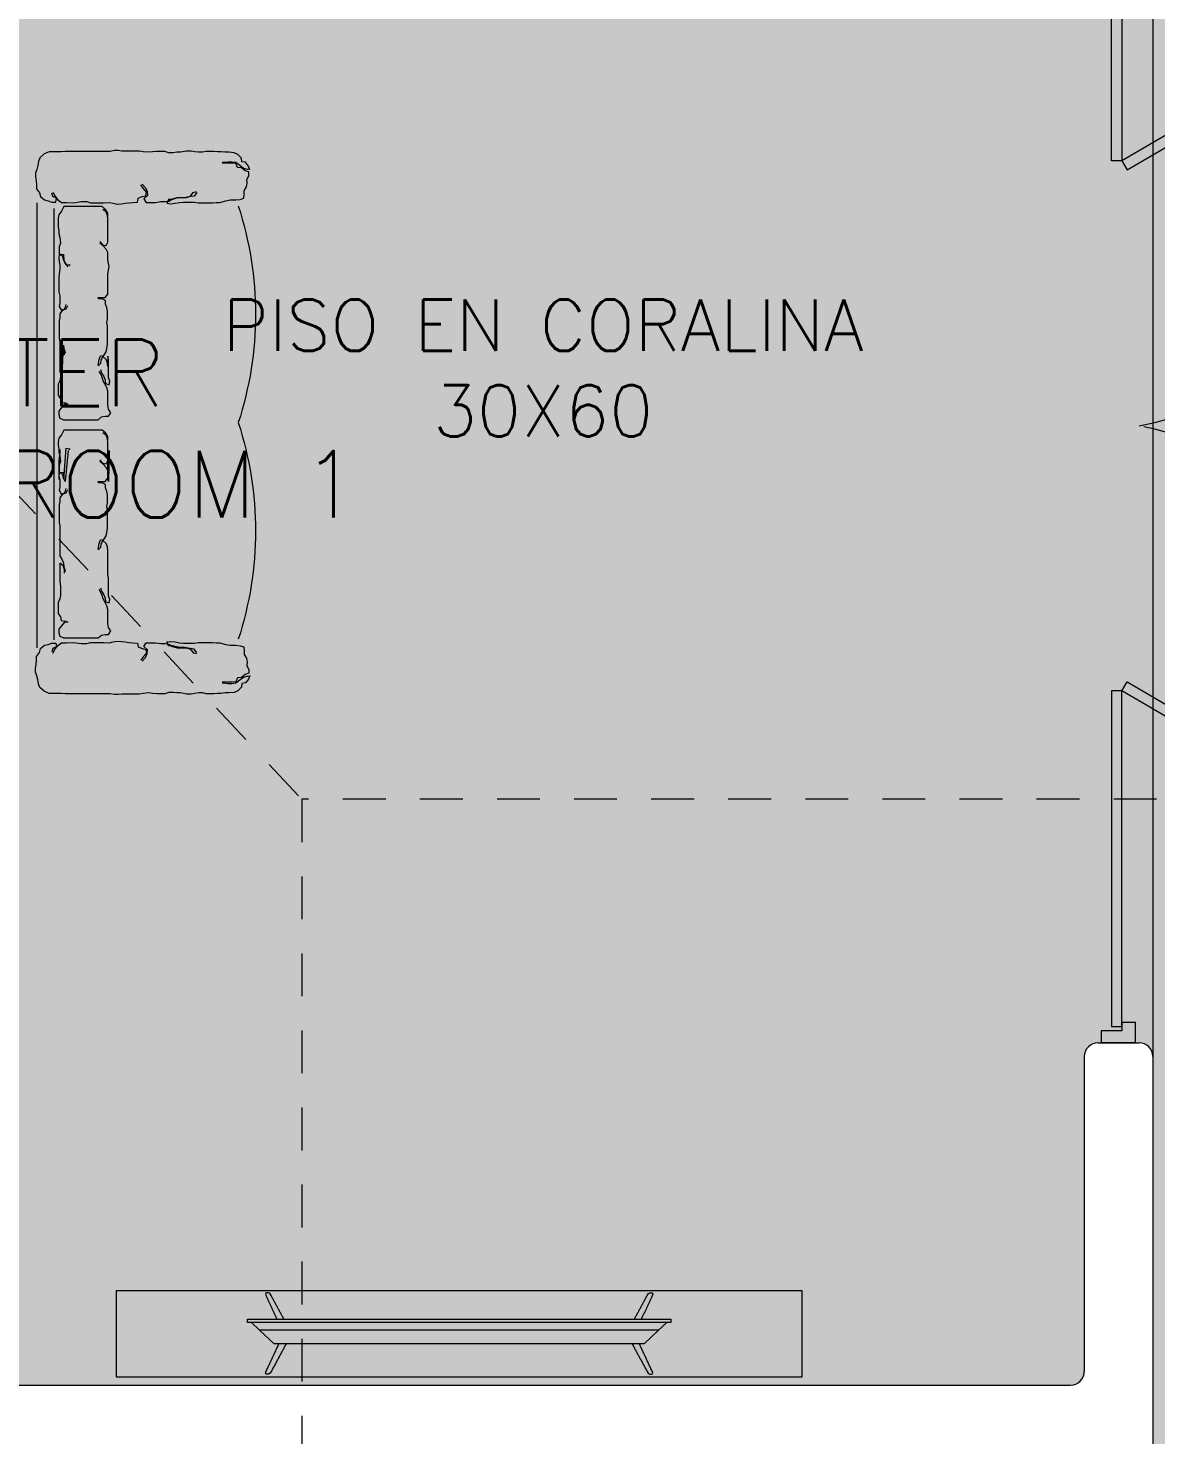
# Model space of a CAD drawing. Header units: metres. Extents: x 113 to 2416, y -346 to 476.
# Drawn here: x 226.279 to 229.571, y -153.174 to -149.066 of the extents above; entities that cross this region are included whole.
import ezdxf

# ---------------------------------------------------------------- set-up
doc = ezdxf.new("R2010")
doc.units = ezdxf.units.M
doc.linetypes.add('0', pattern=[0])
doc.linetypes.add('HIDDEN2', pattern=[0.1875, 0.125, -0.0625])
doc.layers.get('0').update_dxf_attribs({"color": 250, "linetype": '0', "lineweight": 20})
for name, color, linetype, lineweight in [('A-DOOR', 35, 'Continuous', 5), ('A-WALL', 250, 'Continuous', 20), ('baños', 140, 'Continuous', 0), ('MOBILIARIOS', 252, 'Continuous', 0), ('piso', 253, 'Continuous', 0), ('SE-3', 253, 'Continuous', 5), ('textos', 7, 'Continuous', 0)]:
    doc.layers.add(name, color=color, linetype=linetype, lineweight=lineweight)
doc.layers.add('Techos 1', color=7, linetype='HIDDEN2', lineweight=9, true_color=0x42391a)
doc.styles.get("Standard").update_dxf_attribs({"font": 'arial.ttf', "height": 0.1875})

# ---------------------------------------------------------------- blocks, each defined once
blk = doc.blocks.new('A$Ca3ef8f56')
at = {"layer": 'MOBILIARIOS'}
for p, q in [((0.003195403097095095, 0.1527033372694859), (0.003195403097322469, 1.451924246139242)), ((0.05319540309727699, 0.1693901862818166), (0.05319540309727699, 1.42835933106835))]:
    blk.add_line(p, q, dxfattribs=at)
for points in [[(0.6248771440950236, 1.532406710350187), (0.6212087240223241, 1.543400731105066), (0.6126485956714873, 1.554394632366893), (0.6016430946962714, 1.555616243334953), (0.6004202880052958, 1.56661014459678), (0.5906373529634834, 1.577604165351659), (0.5796318519882675, 1.582490370245068), (0.5637348834920317, 1.583711861720076), (0.5527291417594711, 1.583711861720076), (0.5417234000269104, 1.584933472688135), (0.5307178990516945, 1.584933472688135), (0.5197121573189065, 1.586154964163143), (0.49770091461113, 1.586154964163143), (0.4866954136359141, 1.583711861720076), (0.4756896719031261, 1.583711861720076), (0.4646841709279101, 1.584933472688135), (0.4536784291953495, 1.587376575138478), (0.4402270740808376, 1.587376575138478), (0.4231072988938536, 1.583711861720076), (0.4121015571612929, 1.583711861720076), (0.401096056186077, 1.582490370245068), (0.3888675077625408, 1.582490370245068), (0.3766389593390045, 1.586154964163143), (0.3534049099402523, 1.586154964163143), (0.3411766022740608, 1.584933472688135), (0.3301708605415001, 1.583711861720076), (0.3142738920452643, 1.584933472688135), (0.3032681503127037, 1.587376575138478), (0.2519085839941795, 1.587376575138478), (0.2409030830189636, 1.588598066613486), (0.2298973412864029, 1.588598066613486), (0.2176687928628667, 1.586154964163143), (0.08682414330627353, 1.586154964163143), (0.07459559488273726, 1.584933472688135), (0.03913299706067619, 1.584933472688135), (0.02445883525518866, 1.578825656826666), (0.01223052758922449, 1.567831755564839), (0.008561866759180248, 1.55683773480996), (0.00611625337745636, 1.544622222580074), (0.003670399238160371, 1.533628321318247), (1.979165688226203e-06, 1.522634300563368), (1.979165688226203e-06, 1.511640399301541), (0.001224785856436483, 1.500646378546662), (0.002447592547412114, 1.488430866316776), (0.002447592547412114, 1.477436965054949), (0.01100748014090414, 1.465221452825062), (0.01467614097094838, 1.454227432070184), (0.02568188270350902, 1.444455022283364), (0.03668738367872493, 1.442011919840297), (0.04769312541151294, 1.438347325914947), (0.05869862638672885, 1.438347325914947), (0.06114423976845274, 1.449341227176774), (0.05013873879323683, 1.454227432070184), (0.04769312541151294, 1.463999841857003)], [(0.4707984451396783, 1.46644294430007), (0.4622383167888415, 1.455449043038243), (0.4512328158136256, 1.454227432070184), (0.4341127998690695, 1.450562838144833), (0.4231072988938536, 1.450562838144833), (0.4108787504703173, 1.449341227176774), (0.3998732494951014, 1.445676633258699), (0.3876447010715651, 1.445676633258699), (0.3827532335507726, 1.434682612496545), (0.3949817819743089, 1.433461121021537), (0.4072103303978452, 1.434682612496545), (0.4194386380638093, 1.437125714946887), (0.4316671864873456, 1.438347325914947), (0.4634613642371619, 1.438347325914947), (0.4744668652123778, 1.43590422347188), (0.5160437372464344, 1.43590422347188), (0.5270492382216503, 1.437125714946887), (0.5380549799542109, 1.437125714946887), (0.555174755141195, 1.442011919840297), (0.5674033035647312, 1.444455022283364), (0.5845230787517153, 1.444455022283364), (0.5967516271752515, 1.445676633258699), (0.6077573689080396, 1.449341227176774), (0.6089801755987878, 1.460335247931653), (0.6089801755987878, 1.47132914919348), (0.6150944498105559, 1.482323169948359), (0.6175400631922798, 1.493317071210186), (0.6163172565015316, 1.504311091965064), (0.6224315307132997, 1.515304993226891), (0.6224315307132997, 1.52629901398177), (0.6114257889805117, 1.529963607899845), (0.6004202880052958, 1.538514526211657), (0.5894145462727352, 1.539736017686664), (0.5845230787517153, 1.550730038441543), (0.5735175777764994, 1.55195152991655), (0.544169254165979, 1.55195152991655)], [(0.544169254165979, 1.554394632366893), (0.5612890293529631, 1.555616243334953), (0.5722947710855237, 1.555616243334953), (0.5845230787517153, 1.554394632366893), (0.5955288204845033, 1.545843833548133), (0.6065345622170639, 1.537292915243597), (0.6175400631922798, 1.534849812793254), (0.6212087240223241, 1.534849812793254)], [(0.05013873879323683, 1.467664555268129), (0.05625301300500496, 1.45667053451325), (0.06359009390752135, 1.445676633258699), (0.07581864233105762, 1.437125714946887), (0.09049280413631777, 1.437125714946887), (0.1063897726325536, 1.43590422347188), (0.1173952736077695, 1.437125714946887), (0.13329248286135, 1.439568817389954), (0.1491894513573584, 1.439568817389954), (0.1601949523325743, 1.43590422347188), (0.1981034042941587, 1.43590422347188), (0.2152231794811428, 1.437125714946887), (0.2262286804563587, 1.434682612496545), (0.238457228879895, 1.432239510053478), (0.2506857773034312, 1.433461121021537), (0.2616912782786471, 1.434682612496545), (0.2726970200112078, 1.43590422347188), (0.2837025209864237, 1.437125714946887), (0.2971538761009356, 1.438347325914947), (0.2995997302400042, 1.449341227176774), (0.3106052312152201, 1.454227432070184), (0.3216109729480081, 1.45667053451325), (0.324056586329732, 1.467664555268129), (0.3142738920452643, 1.478658456529956), (0.306936811142748, 1.488430866316776)], [(0.3106052312152201, 1.490873968759843), (0.3203881662570325, 1.479880067505292), (0.3252793930204803, 1.468886046743137), (0.3265021997114559, 1.457892145488586), (0.31549669873624, 1.448119735701766), (0.3228337796387564, 1.437125714946887), (0.3497364898675528, 1.437125714946887), (0.3656334583637886, 1.439568817389954), (0.3778620067873248, 1.439568817389954), (0.3888675077625408, 1.44079042836529), (0.3998732494951014, 1.448119735701766), (0.4133246046093859, 1.451784329619841), (0.4402270740808376, 1.451784329619841), (0.4524556225043739, 1.455449043038243), (0.4597927034071176, 1.46644294430007), (0.4695753976913579, 1.468886046743137)], [(0.09463840531969936, 1.37715253886563), (0.08440164263237193, 1.37715253886563), (0.07587112743811986, 1.387378437219013), (0.06734061224386778, 1.397604216072068), (0.06734061224386778, 1.407830114425451), (0.0707528664731285, 1.418055893285782), (0.08098962916045593, 1.42316878271231), (0.1821729610828129, 1.42316878271231), (0.1924097237703677, 1.414647260498896), (0.2026462457003504, 1.412943003851979), (0.2128830083876778, 1.412943003851979), (0.2197075168459719, 1.402717224998923), (0.2128830083876778, 1.392491326645541), (0.2111770016517198, 1.38056117164524), (0.2111770016517198, 1.339657817225088), (0.2077647474226865, 1.329432038364757), (0.2026462457003504, 1.319206140011374), (0.197527984735359, 1.308980361158319), (0.1941157305060983, 1.298754582297988), (0.188997469541107, 1.288528683944605), (0.1855852153120736, 1.281711418378109)], [(0.08440164263237193, 1.233990917884512), (0.08440164263237193, 1.223765019531129), (0.08098962916045593, 1.213539240670798), (0.0707528664731285, 1.205017718457384), (0.0707528664731285, 1.257851227877836), (0.0724588732090865, 1.271485639517778), (0.0724588732090865, 1.298754582297988), (0.0707528664731285, 1.308980361158319), (0.06563460550813716, 1.319206140011374), (0.06563460550813716, 1.351587972225389), (0.0724588732090865, 1.361813870578771), (0.07416512070216186, 1.372039649431827), (0.08440164263237193, 1.373744025571796), (0.08952014435470801, 1.373744025571796)], [(0.188997469541107, 1.276598528951581), (0.1924097237703677, 1.286824427304964), (0.1992342322284344, 1.297050206158019), (0.2026462457003504, 1.307276104511402), (0.2043524931936531, 1.317501883371733), (0.2145892558809805, 1.320910516158619), (0.2162952626169385, 1.310684617805236), (0.2128830083876778, 1.300458838944905), (0.2128830083876778, 1.247625329524453), (0.2111770016517198, 1.237399550671398), (0.2111770016517198, 1.167522996824118), (0.2094707541586445, 1.157297098470735), (0.2060584999293837, 1.147071319610404), (0.195821977999401, 1.13854979739699), (0.190703476277065, 1.148775576257322), (0.188997469541107, 1.159001474610704), (0.1821729610828129, 1.165818740177201)], [(0.09293239858374136, 0.9902751674962929), (0.08781389686140528, 1.000501065849676), (0.07757737493142258, 1.003909698636562), (0.0707528664731285, 1.014135477489617), (0.0707528664731285, 1.024361256349948), (0.06904661897982578, 1.034587154703331), (0.06904661897982578, 1.085716287983814), (0.0707528664731285, 1.095942186337197), (0.0707528664731285, 1.182861784604029), (0.07757737493142258, 1.194791820104001), (0.08098962916045593, 1.205017718457384), (0.08269563589641393, 1.215243497317715), (0.08610789012544728, 1.227173652318015), (0.08610789012544728, 1.228878028457984)], [(0.1821729610828129, 1.164114364037232), (0.1855852153120736, 1.147071319610404), (0.188997469541107, 1.136845540757349), (0.1992342322284344, 1.13514116461738), (0.2060584999293837, 1.124915385757049), (0.2077647474226865, 1.114689487403666), (0.2094707541586445, 1.102759332410642), (0.2094707541586445, 1.049925942483242), (0.2077647474226865, 1.039700044129859), (0.2094707541586445, 1.029474265276804), (0.2094707541586445, 1.005613955276203), (0.2077647474226865, 0.9953880569228204), (0.2043524931936531, 0.9851622780697653), (0.2043524931936531, 0.9749364992094343), (0.1941157305060983, 0.9698234902898548), (0.1838789678187709, 0.9698234902898548), (0.1821729610828129, 0.9664148575029685), (0.2026462457003504, 0.9664148575029685), (0.2111770016517198, 0.9561890786426375), (0.2111770016517198, 0.8965384231560165), (0.2128830083876778, 0.8863125248026336), (0.2145892558809805, 0.8760867459423025), (0.2128830083876778, 0.9658608475874644), (0.2111770016517198, 0.9556350687344093), (0.2111770016517198, 0.9351833915206953), (0.2060584999293837, 0.9249574931673124), (0.195821977999401, 0.9147317143142573), (0.1872912220478042, 0.9079144487404847)], [(0.09463840531969936, 0.8760867459423025), (0.08610789012544728, 0.9658608475874644), (0.08098962916045593, 0.9556350687344093), (0.07928338166715321, 0.9454091703810263), (0.06904661897982578, 0.9402962809544988), (0.06734061224386778, 0.9505221793078817), (0.06904661897982578, 0.9607479581609368), (0.0707528664731285, 0.8726781131626922), (0.0707528664731285, 0.8829038920157473), (0.06904661897982578, 0.8965384231560165), (0.06734061224386778, 0.9084685781490407), (0.06734061224386778, 0.9493718130761408), (0.0707528664731285, 0.961301968076441), (0.0707528664731285, 0.981753645282879), (0.06904661897982578, 0.991979543636262), (0.07416512070216186, 1.002205322496593), (0.08440164263237193, 1.000501065849676), (0.08781389686140528, 0.9902751674962929), (0.08952014435470801, 0.9868665347166825)], [(0.2111770016517198, 0.8448551604669774), (0.2111770016517198, 0.8346293816066463), (0.2043524931936531, 0.8244034832532634), (0.1941157305060983, 0.8158819610471255), (0.08269563589641393, 0.8158819610471255), (0.07587112743811986, 0.8295163726870669), (0.06734061224386778, 0.8397422710404499), (0.06563460550813716, 0.8499680498935049), (0.06563460550813716, 0.8601939482468879), (0.06734061224386778, 0.8704197271072189), (0.06734061224386778, 0.8806456254606019), (0.0707528664731285, 0.890871404313657), (0.0724588732090865, 0.9079144487404847), (0.06904661897982578, 0.9181403470938676), (0.06904661897982578, 0.9385920243075816), (0.08098962916045593, 0.9402962809544988), (0.08269563589641393, 0.9590437015140196), (0.08952014435470801, 0.8692694803758059), (0.09975690704203544, 0.8709737370154471), (0.09805065954873271, 0.8743823698023334)], [(0.1872912220478042, 0.9028015593139571), (0.195821977999401, 0.9130274576673401), (0.2060584999293837, 0.9147317143142573), (0.2111770016517198, 0.9045058159608743), (0.2111770016517198, 0.851672426033474), (0.2094707541586445, 0.8414465276800911), (0.2060584999293837, 0.831220748827036), (0.195821977999401, 0.8244034832532634)], [(0.09463840531969936, 0.7399965342920041), (0.08440164263237193, 0.7399965342920041), (0.07587112743811986, 0.750222432645387), (0.06734061224386778, 0.7604482115057181), (0.06734061224386778, 0.770674109859101), (0.0707528664731285, 0.7808998887194321), (0.08098962916045593, 0.7860127781459596), (0.1821729610828129, 0.7860127781459596), (0.1924097237703677, 0.7774912559325458), (0.2026462457003504, 0.7757869992856286), (0.2128830083876778, 0.7757869992856286), (0.2197075168459719, 0.7655612204325735), (0.2128830083876778, 0.7553353220791905), (0.2111770016517198, 0.7434051670788904), (0.2111770016517198, 0.7025018126587383), (0.2077647474226865, 0.6922760337984073), (0.2026462457003504, 0.6820501354450244), (0.197527984735359, 0.6718243565919693), (0.1941157305060983, 0.6615985777316382), (0.188997469541107, 0.6513726793782553), (0.1855852153120736, 0.6445554138117586)], [(0.08440164263237193, 0.5968349133181619), (0.08440164263237193, 0.5866090149647789), (0.08098962916045593, 0.5763832361044479), (0.0707528664731285, 0.567861713891034), (0.0707528664731285, 0.6206952233114862), (0.0724588732090865, 0.6343296349514276), (0.0724588732090865, 0.6615985777316382), (0.0707528664731285, 0.6718243565919693), (0.06563460550813716, 0.6820501354450244), (0.06563460550813716, 0.7144319676590385), (0.0724588732090865, 0.7246578660124214), (0.07416512070216186, 0.7348836448654765), (0.08440164263237193, 0.7365880210054456), (0.08952014435470801, 0.7365880210054456)], [(0.09293239858374136, 0.4531191629284876), (0.08781389686140528, 0.4633450612818706), (0.07757737493142258, 0.4667536940687569), (0.0707528664731285, 0.4769794729290879), (0.0707528664731285, 0.487205251782143), (0.06904661897982578, 0.497431150135526), (0.06904661897982578, 0.548560283416009), (0.0707528664731285, 0.558786181769392), (0.0707528664731285, 0.6457057800362236), (0.07757737493142258, 0.6576358155434718), (0.08098962916045593, 0.567861713891034), (0.08269563589641393, 0.5780874927513651), (0.08610789012544728, 0.5900176477516652), (0.08610789012544728, 0.5917220238916343)], [(0.188997469541107, 0.6394425243852311), (0.1924097237703677, 0.649668422738614), (0.1992342322284344, 0.6598942015916691), (0.2026462457003504, 0.6701200999450521), (0.2043524931936531, 0.6803458788053831), (0.2145892558809805, 0.6837545115849935), (0.2162952626169385, 0.6735286132316105), (0.2128830083876778, 0.6633028343785554), (0.2128830083876778, 0.6104693249581032), (0.2111770016517198, 0.6002435461050482), (0.2111770016517198, 0.6303669922563131), (0.2094707541586445, 0.6201410939029302), (0.2060584999293837, 0.6099153150498751), (0.195821977999401, 0.6013937928364612), (0.190703476277065, 0.6116195716895163), (0.188997469541107, 0.6218454700428993), (0.1821729610828129, 0.6286627356166719)], [(0.1821729610828129, 0.6269583594694268), (0.1855852153120736, 0.6099153150498751), (0.188997469541107, 0.599689536189544), (0.1992342322284344, 0.5979851600495749), (0.2060584999293837, 0.5877593811892439), (0.2077647474226865, 0.5775334828358609), (0.2094707541586445, 0.5656033278428367), (0.2094707541586445, 0.5127699379154365), (0.2077647474226865, 0.5025440395620535), (0.2094707541586445, 0.4923182607089984), (0.2094707541586445, 0.4684579507156741), (0.2077647474226865, 0.4582320523622911), (0.2043524931936531, 0.4480062735019601), (0.2043524931936531, 0.437780494648905), (0.1941157305060983, 0.4326674857220496), (0.1838789678187709, 0.4326674857220496), (0.1821729610828129, 0.4292588529351633), (0.2026462457003504, 0.4292588529351633), (0.2111770016517198, 0.4190330740821082), (0.2111770016517198, 0.3593824185882113), (0.2128830083876778, 0.3491565202348283), (0.2145892558809805, 0.3389307413744973), (0.2128830083876778, 0.3287048430211144), (0.2111770016517198, 0.3184790641680593), (0.2111770016517198, 0.2980273869543453), (0.2060584999293837, 0.2878014886009623), (0.195821977999401, 0.2775757097479072), (0.1872912220478042, 0.2707584441741346)], [(0.09463840531969936, 0.3389307413744973), (0.08610789012544728, 0.3287048430211144), (0.08098962916045593, 0.3184790641680593), (0.07928338166715321, 0.3082531658146763), (0.06904661897982578, 0.3031402763808728), (0.06734061224386778, 0.3133661747415317), (0.06904661897982578, 0.3235919535945868), (0.0707528664731285, 0.335522108594887), (0.0707528664731285, 0.345747887447942), (0.06904661897982578, 0.3593824185882113), (0.06734061224386778, 0.3713125735885114), (0.06734061224386778, 0.4122158085083356), (0.0707528664731285, 0.4241459635086358), (0.0707528664731285, 0.4445976407150738), (0.06904661897982578, 0.4548235390684567), (0.07416512070216186, 0.4650493179287878), (0.08440164263237193, 0.4633450612818706), (0.08781389686140528, 0.4531191629284876), (0.08952014435470801, 0.4497105301488773)], [(0.2111770016517198, 0.1925851407140726), (0.2111770016517198, 0.1823593618537416), (0.2043524931936531, 0.1721334635003586), (0.1941157305060983, 0.1636119412869448), (0.08269563589641393, 0.1636119412869448), (0.07587112743811986, 0.1772463529341621), (0.06734061224386778, 0.1874722512875451), (0.06563460550813716, 0.1976980301406002), (0.06563460550813716, 0.2230379436805379), (0.06734061224386778, 0.2332637225408689), (0.06734061224386778, 0.2434896208942519), (0.0707528664731285, 0.2537153997473069), (0.0724588732090865, 0.2707584441741346), (0.06904661897982578, 0.2809843425275176), (0.06904661897982578, 0.3014360197412316), (0.08098962916045593, 0.3031402763808728), (0.08269563589641393, 0.3218876969476696), (0.08952014435470801, 0.3321134758080007), (0.09975690704203544, 0.3338177324549179), (0.09805065954873271, 0.3372263652345282)], [(0.1872912220478042, 0.2656455547476071), (0.195821977999401, 0.27587145310099), (0.2060584999293837, 0.2775757097479072), (0.2111770016517198, 0.2673498113945243), (0.2111770016517198, 0.1994024062805693), (0.2094707541586445, 0.1891765079271863), (0.2060584999293837, 0.1789507290741312), (0.195821977999401, 0.1721334635003586)], [(0.6248771440950236, 0.05619262828258798), (0.6212087240223241, 0.0451986075277091), (0.6126485956714873, 0.03420470626588212), (0.6016430946962714, 0.03298309529782273), (0.6004202880052958, 0.02198919403599575), (0.5906373529634834, 0.01099517328111688), (0.5796318519882675, 0.006108968387707137), (0.5637348834920317, 0.00488747691269964), (0.5527291417594711, 0.00488747691269964), (0.5417234000269104, 0.003665865944640245), (0.5307178990516945, 0.003665865944640245), (0.5197121573189065, 0.002444374469632749), (0.49770091461113, 0.002444374469632749), (0.4866954136359141, 0.00488747691269964), (0.4756896719031261, 0.00488747691269964), (0.4646841709279101, 0.003665865944640245), (0.4536784291953495, 0.001222763494297396), (0.4402270740808376, 0.001222763494297396), (0.4231072988938536, 0.00488747691269964), (0.4121015571612929, 0.00488747691269964), (0.401096056186077, 0.006108968387707137), (0.3888675077625408, 0.006108968387707137), (0.3766389593390045, 0.002444374469632749), (0.3534049099402523, 0.002444374469632749), (0.3411766022740608, 0.003665865944640245), (0.3301708605415001, 0.00488747691269964), (0.3142738920452643, 0.003665865944640245), (0.3032681503127037, 0.001222763494297396), (0.2519085839941795, 0.001222763494297396), (0.2409030830189636, 1.272019289899617e-06), (0.2298973412864029, 1.272019289899617e-06), (0.2176687928628667, 0.002444374469632749), (0.08682414330627353, 0.002444374469632749), (0.07459559488273726, 0.003665865944640245), (0.03913299706067619, 0.003665865944640245), (0.02445883525518866, 0.00977368180610938), (0.01223052758922449, 0.02076758306793636), (0.008561866759180248, 0.03176160382281523), (0.00611625337745636, 0.0439771160527016), (0.003670399238160371, 0.05497101731452858), (1.979165688226203e-06, 0.06596503806940746), (1.979165688226203e-06, 0.07695893933123443), (0.001224785856436483, 0.08795296008611331), (0.002447592547412114, 0.1001684723159997), (0.002447592547412114, 0.1111623735778267), (0.01100748014090414, 0.123377885807713), (0.01467614097094838, 0.1343719065625919), (0.02568188270350902, 0.1441443163494114), (0.03668738367872493, 0.1465874187924783), (0.04769312541151294, 0.1502520127178286), (0.05869862638672885, 0.1502520127178286), (0.06114423976845274, 0.1392581114560016), (0.05013873879323683, 0.1343719065625919), (0.04769312541151294, 0.1245994967757724)], [(0.05013873879323683, 0.1209347833646461), (0.05625301300500496, 0.131928804119525), (0.06359009390752135, 0.142922705374076), (0.07581864233105762, 0.151473623685888), (0.09049280413631777, 0.151473623685888), (0.1063897726325536, 0.1526951151608955), (0.1173952736077695, 0.151473623685888), (0.13329248286135, 0.1490305212428211), (0.1491894513573584, 0.1490305212428211), (0.1601949523325743, 0.1526951151608955), (0.1981034042941587, 0.1526951151608955), (0.2152231794811428, 0.151473623685888), (0.2262286804563587, 0.1539167261362309), (0.238457228879895, 0.1563598285792978), (0.2506857773034312, 0.1551382176112384), (0.2616912782786471, 0.1539167261362309), (0.2726970200112078, 0.1526951151608955), (0.2837025209864237, 0.151473623685888), (0.2971538761009356, 0.1502520127178286), (0.2995997302400042, 0.1392581114560016), (0.3106052312152201, 0.1343719065625919), (0.3216109729480081, 0.131928804119525), (0.324056586329732, 0.1209347833646461), (0.3142738920452643, 0.1099408821028192), (0.306936811142748, 0.1001684723159997)], [(0.3106052312152201, 0.09772536987293279), (0.3203881662570325, 0.1087192711274838), (0.3252793930204803, 0.1197132918896386), (0.3265021997114559, 0.1307071931441897), (0.31549669873624, 0.1404796029310091), (0.3228337796387564, 0.151473623685888), (0.3497364898675528, 0.151473623685888), (0.3656334583637886, 0.1490305212428211), (0.3778620067873248, 0.1490305212428211), (0.3888675077625408, 0.1478089102674858), (0.3998732494951014, 0.1404796029310091), (0.4133246046093859, 0.1368150090129348), (0.4402270740808376, 0.1368150090129348), (0.4524556225043739, 0.1331502955945325), (0.4597927034071176, 0.1221563943327055), (0.4695753976913579, 0.1197132918896386)], [(0.4707984451396783, 0.1221563943327055), (0.4622383167888415, 0.1331502955945325), (0.4512328158136256, 0.1343719065625919), (0.4341127998690695, 0.1380365004879422), (0.4231072988938536, 0.1380365004879422), (0.4108787504703173, 0.1392581114560016), (0.3998732494951014, 0.142922705374076), (0.3876447010715651, 0.142922705374076), (0.3827532335507726, 0.1539167261362309), (0.3949817819743089, 0.1551382176112384), (0.4072103303978452, 0.1539167261362309), (0.4194386380638093, 0.151473623685888), (0.4316671864873456, 0.1502520127178286), (0.4634613642371619, 0.1502520127178286), (0.4744668652123778, 0.1526951151608955), (0.5160437372464344, 0.1526951151608955), (0.5270492382216503, 0.151473623685888), (0.5380549799542109, 0.151473623685888), (0.555174755141195, 0.1465874187924783), (0.5674033035647312, 0.1441443163494114), (0.5845230787517153, 0.1441443163494114), (0.5967516271752515, 0.142922705374076), (0.6077573689080396, 0.1392581114560016), (0.6089801755987878, 0.1282640907011228), (0.6089801755987878, 0.1172701894392958), (0.6150944498105559, 0.1062761686844169), (0.6175400631922798, 0.09528226742258994), (0.6163172565015316, 0.08428824666771106), (0.6224315307132997, 0.07329434540588409), (0.6224315307132997, 0.06230032465100521), (0.6114257889805117, 0.05863573073293082), (0.6004202880052958, 0.05008481242111884), (0.5894145462727352, 0.04886332094611134), (0.5845230787517153, 0.03786930019123247), (0.5735175777764994, 0.03664780871622497), (0.544169254165979, 0.03664780871622497)], [(0.544169254165979, 0.03420470626588212), (0.5612890293529631, 0.03298309529782273), (0.5722947710855237, 0.03298309529782273), (0.5845230787517153, 0.03420470626588212), (0.5955288204845033, 0.04275550508464221), (0.6065345622170639, 0.05130642338917824), (0.6175400631922798, 0.05374952583952108), (0.6212087240223241, 0.05374952583952108)]]:
    blk.add_lwpolyline(points, dxfattribs=at)
for centre in [(-0.3845845623553146, 1.110699940625636), (-0.3845845623553146, 0.4778993980071391)]:
    blk.add_arc(centre, 1.026091316848396, 342.0398837505684, 17.96011624943164, dxfattribs=at)
blk = doc.blocks.new('A$C58f5b6b7')
at = {"layer": 'MOBILIARIOS'}
for points in [[(1.069470840775466e-07, 0.2525811234954745), (2.000000106947084, 0.2525811234954745), (2.000000106947084, 0), (1.069470840775466e-07, 0)], [(0.3820001069470891, 0.1596185134729211), (0.3820001069470891, 0.1691435134729176), (1.618000106947079, 0.1691435134729176), (1.618000106947079, 0.1596185134729211)]]:
    blk.add_lwpolyline(points, close=True, dxfattribs=at)
for points in [[(1.605932393574449, 0.159519432846011), (1.582282151334311, 0.1371998092812277), (1.000000106947084, 0.1371998092812277), (0.4177180625598567, 0.1371998092812277), (0.3940678203197194, 0.159519432846011)], [(1.582282151334311, 0.1371998092812277), (1.539962872616115, 0.09726151347291534), (0.4600373412780527, 0.09726151347290113), (0.4177180625598567, 0.1371998092812277)]]:
    blk.add_lwpolyline(points, dxfattribs=at)
for points, degree in [([(0.4511645361125147, 0.2382135501685951, -0.004703474324619776), (0.446902711392795, 0.2460982481493375, -0.004703474324619776), (0.4415006584346202, 0.2460982481493375, -0.004703474324619776), (0.4324817371493168, 0.2460982481493375, -0.004703474324619776), (0.4368044720420698, 0.2370140929480868, -0.004703474324619776)], 3), ([(0.4368044720420698, 0.2370140929480868, -0.004703474324619776), (0.452572019644947, 0.2030788032105022, -0.004703474324619776), (0.4683395672478241, 0.1691435134729176, -0.004703474324619776)], 2), ([(0.4884981539053115, 0.1691435134729176, -0.004703474324619776), (0.4698313450089131, 0.2036785318207563, -0.004703474324619776), (0.4511645361125147, 0.2382135501685951, -0.004703474324619776)], 2), ([(1.511502059988857, 0.1691435134729176, -0.004703474324619776), (1.530168868885255, 0.2036785318207563, -0.004703474324619776), (1.548835677781653, 0.2382135501685951, -0.004703474324619776)], 2), ([(1.563195741852098, 0.2370140929480868, -0.004703474324619776), (1.547428194249221, 0.2030788032105022, -0.004703474324619776), (1.531660646646344, 0.1691435134729176, -0.004703474324619776)], 2), ([(1.548835677781653, 0.2382135501685951, -0.004703474324619776), (1.553097502501373, 0.2460982481493375, -0.004703474324619776), (1.558499555459548, 0.2460982481493375, -0.004703474324619776), (1.567518476744851, 0.2460982481493375, -0.004703474324619776), (1.563195741852098, 0.2370140929480868, -0.004703474324619776)], 3), ([(0.4368044720420698, 0.0171824033505743, -0.004703474324619776), (0.4554082793266616, 0.05722195841174482, -0.004703474324619776), (0.4740120866112534, 0.09726151347290113, -0.004703474324619776)], 2), ([(0.4950970879554575, 0.09726151347290113, -0.004703474324619776), (0.4731308120339577, 0.05662222980149068, -0.004703474324619776), (0.4511645361125147, 0.01598294613006601, -0.004703474324619776)], 2), ([(1.504903125938711, 0.09726151347291534), (1.52686940186021, 0.05662222980149068), (1.548835677781653, 0.01598294613006601)], 2), ([(1.563195741852098, 0.0171824033505743), (1.544591934567507, 0.05722195841174482), (1.525988127282915, 0.09726151347291534)], 2)]:
    blk.add_open_spline(points, degree=degree, dxfattribs=at)
for points in [[(0.4511645361125147, 0.01598294613006601, -0.004703474324619776), (0.446902711392795, 0.008098248149337905, -0.004703474324619776), (0.4415006577906411, 0.008098248149337905, -0.004703474324619776), (0.432481734999044, 0.008098248149337905, -0.004703474324619776), (0.4368044720420698, 0.0171824033505743, -0.004703474324619776)], [(1.548835677781653, 0.01598294613006601), (1.553097502501373, 0.008098248149337905), (1.558499556103527, 0.008098248149337905), (1.567518478895124, 0.008098248149337905), (1.563195741852098, 0.0171824033505743)]]:
    blk.add_open_spline(points, degree=3, knots=[-0.08544200803406514, -0.08544200803406514, -0.08544200803406514, -0.08544200803406514, -0.04272100910977372, 0, 0, 0, 0], dxfattribs=at)
blk = doc.blocks.new('A$C2f9b60d5')
at = {"layer": 'A-DOOR'}
for p, q in [((1.633476927054289e-05, 0.1005227153823967), (1.4210854715202e-14, 0.000522715274215102)), ((1.633476927054289e-05, 0.1005227153823967), (0.06001633402468087, 0.1005129145209622)), ((0.06000980011680213, 0.0605129136681839), (0.0600163340244535, 0.1005129131717837)), ((3.540009737625837, 0.06000980278508194), (3.540016271533489, 0.1000098022886817)), ((3.600016270789126, 0.1000000027764258), (3.540016271533716, 0.1000098036378603)), ((3.600016270789126, 0.1000000027764258), (3.600016270789126, 0)), ((0.03500980054343472, 0.06051699736043048), (0.03499999968198608, 0.00051699810502015)), ((0.06000980011680213, 0.0605129136681839), (0.03500980054343472, 0.06051699736043048)), ((3.540009737625837, 0.06000980278508194), (3.565009737199205, 0.06000571909283536)), ((3.565009737199205, 0.06000571909283536), (3.564999936337756, 5.719837425033347e-06)), ((0.03499999968198608, 0.00051699810502015), (0, 0.0005227152742079966)), ((3.564999936337756, 5.719837425033347e-06), (3.599999936019799, 2.668237186753686e-09))]:
    blk.add_line(p, q, dxfattribs=at)
for points in [[(0.6314092330019889, 0.7340958971768075), (1.024707454436111, 0.06038800207075923), (1.050863378287204, 0.07565734714647476), (0.6575651568530816, 0.7493652422525443)], [(2.965838793269256, 0.7337145734945238), (2.572320495568988, 0.06013520305140219), (2.546169561538136, 0.07541309233165805), (2.939687859238404, 0.7489924627748081)], [(0.04460117791131779, 0.0605154306310709), (1.024707454436111, 0.06038800207075923), (1.02470250717073, 0.03010128506361553), (0.04459623064587959, 0.03022871362392721)], [(3.552426772093781, 0.06000777449115446), (2.572320495568988, 0.06013520305140219), (2.572315548303663, 0.02984848604425849), (3.552421824828457, 0.02972105748401077)]]:
    blk.add_lwpolyline(points, close=True, dxfattribs=at)
at = {"layer": 'A-DOOR', "linetype": 'HIDDEN2'}
for centre, start, end in [((0.9599614829443794, -0.04884636815482679), 10.76134296711832, 110.7488073156987), ((2.637030777241819, -0.04912031355443247), 69.23247441770859, 169.2199387662857)]:
    blk.add_arc(centre, 0.8535720901146175, start, end, dxfattribs=at)
blk = doc.blocks.new('PL BASE 2N NASAS 09')
at = {"layer": 'A-WALL'}
for p, q in [((179.4375462980297, -10.01174274412242), (179.5575462980347, -10.01174274412242)), ((179.3975462980297, -10.05174274412241), (179.3975462980296, -10.97172817270024)), ((179.5975462980347, -10.0517427441313), (179.5975462976081, -11.97175584109599)), ((174.1875462980295, -11.01172817270027), (179.3575462980296, -11.01172817270023))]:
    blk.add_line(p, q, dxfattribs=at)
for centre, start, end in [((179.4375462980297, -10.05174274412241), 90, 179.9999999999925), ((179.5575462980347, -10.05174274412241), 359.9999999872697, 90), ((179.3575462980296, -10.97172817270023), 270.0000000000004, 359.9999999999927)]:
    blk.add_arc(centre, 0.04, start, end, dxfattribs=at)
at = {"layer": 'piso'}
blk.add_line((179.5975462980094, -6.371742744122395), (179.5975462980347, -10.05174274416827), dxfattribs=at)
at = {"layer": 'Techos 1'}
blk.add_line((176.09754629803, -8.211728172737027), (177.1135463058211, -9.300908582120115), dxfattribs=at)
blk.add_lwpolyline([(180.5083658886492, -9.300908582120115), (177.1135463058211, -9.300908582120115), (177.1135463058212, -21.12254776335566), (180.5083658886493, -21.12254776335566)], close=True, dxfattribs=at)
at = {"color": 1, "rotation": 270}
blk.add_blockref('A$C2f9b60d5', (179.4470235827015, -6.41173457673775), dxfattribs=at)
at = {"layer": 'baños', "linetype": 'Continuous', "flags": 8}
for tag, p in [('MODELNUMBER', (167.1329024166141, -5.630616461235325, 2.857834639711941e-07)), ('TRADENAME', (167.1329024166694, -5.630658418648187, 2.857834639711941e-07)), ('MATERIAL', (167.132902416781, -5.630742991131916, 2.857834639711941e-07)), ('PRODUCT', (167.1329024167253, -5.630700704890165, 2.857834639711941e-07)), ('MODELNUMBER', (168.3076463902173, -5.630616461235325, 2.857834639711941e-07)), ('TRADENAME', (168.3076463902726, -5.630658418648187, 2.857834639711941e-07)), ('MATERIAL', (168.3076463903842, -5.630742991131916, 2.857834639711941e-07)), ('PRODUCT', (168.3076463903285, -5.630700704890165, 2.857834639711941e-07))]:
    blk.add_attdef(tag, p, '', height=2.537174511142602e-05, rotation=180.0000755047861, dxfattribs=at)
at = {"layer": 'baños', "linetype": 'Continuous'}
for tag, p, rotation in [('MODELNUMBER', (169.2428197568918, -19.70646632265289), 180.0000755047722), ('TRADENAME', (169.2427792151639, -19.70642399073245), 180.0000755047722), ('MATERIAL', (169.2430061964403, -19.70633932648513), 180.0000755047722), ('PRODUCT', (169.2430045678992, -19.70638165846137), 180.0000755047722), ('MODELNUMBER', (169.9523880079747, -19.70646632280497), 179.9999244952277), ('TRADENAME', (169.9523880080304, -19.7064239908311), 179.9999244952277), ('MATERIAL', (169.952388008142, -19.7063393268829), 179.9999244952277), ('PRODUCT', (169.9523880080861, -19.706381658857), 179.9999244952277)]:
    blk.add_attdef(tag, p, '', height=2.5399184405861e-05, rotation=rotation, dxfattribs=at)
at = {"layer": 'textos', "insert": (175.727214818276, -8.478430738664969), "char_height": 0.195, "width": 1.854973450762418, "attachment_point": 7}
blk.add_mtext('{\\Fromans|c0;MASTER BEDROOM 1}', dxfattribs=at)
blk = doc.blocks.new('PL MUEBLES 2N NASAS 09')
blk.add_blockref('PL BASE 2N NASAS 09', (49.91427858474094, 62.7170073077223))
at = {"layer": 'MOBILIARIOS', "xscale": -1, "rotation": 180}
blk.add_blockref('A$Ca3ef8f56', (226.2509721575108, 55.31037917470523), dxfattribs=at)
at = {"layer": 'MOBILIARIOS'}
blk.add_blockref('A$C58f5b6b7', (226.487105895031, 51.72896370668845, 0.004703474324619776), dxfattribs=at)

msp = doc.modelspace()

# ---------------------------------------------------------------- hatches: boundary and pattern name
at = {"layer": 'SE-3', "true_color": 0xffc78f, "transparency": 33554483}
h = msp.add_hatch(color=31, dxfattribs=at)
h.dxf.hatch_style = 1
edge = h.paths.add_edge_path()
edge.add_line((234.1118248828085, -147.6787430245666), (234.0618248827708, -147.6787430245666))
edge.add_arc((234.0618248827708, -147.5787430245665), 0.1000000000000227, 180, 270, ccw=False)
edge.add_line((233.9618248827708, -147.5787430245665), (233.9618248827708, -147.4537430246039))
edge.add_line((233.9618248827708, -147.4537430246039), (229.5618248827708, -147.4537430246039))
edge.add_line((229.5618248827708, -147.4537430246039), (229.5618248827708, -148.3887575959888))
edge.add_line((229.5618248827708, -148.3887575959888), (229.5618248827722, -149.400837902809))
edge.add_line((229.5618248827722, -149.400837902809), (230.1453980646193, -149.0601586616061))
edge.add_line((230.1453980646193, -149.0601586616061), (230.160667409695, -149.0863145854571))
edge.add_arc((229.3624557992877, -149.3887109115485), 0.8535720901145886, -76.4926385602086, 20.748807315706927, ccw=False)
edge.add_line((229.561824882763, -150.2186731285059), (229.5618248827631, -150.23588384241))
edge.add_arc((229.362181853888, -151.0657802058459), 0.8535720901145907, -17.181386444612883, 76.47372620795852, ccw=False)
edge.add_line((230.1776627583398, -151.3179234339865), (230.4726444733902, -151.3179234339865))
edge.add_line((230.4726444733902, -151.3179234339865), (234.1118248828085, -147.6787430245666))
edge = h.paths.add_edge_path()
edge.add_line((230.1453986187543, -149.0601596108225), (229.5465560918169, -149.4097528135658))
edge.add_line((229.5465560918169, -149.4097528135658), (229.561824882763, -150.2186731285059))
edge.add_arc((229.3666580736794, -149.394124992179), 0.8473309344571432, 283.3165756940752, 383.212228695693)
edge = h.paths.add_edge_path()
edge.add_line((229.5618248827631, -150.23588384241), (229.5618248827682, -150.975128347799))
edge.add_line((229.5618248827682, -150.975128347799), (230.0438102440502, -151.3179247066967))
edge.add_line((230.0438102440502, -151.3179247066967), (230.1776627583398, -151.3179234339865))
edge.add_arc((229.362181853888, -151.0657802058459), 0.8535720901146279, 342.8186135553871, 436.4737262079585)
edge = h.paths.add_edge_path()
edge.add_line((230.4726444733902, -151.3179234339865), (230.1776627583398, -151.3179234339865))
edge.add_arc((229.3621818538882, -151.065780205846), 0.8535720901144566, 339.2324744177048, 342.8186135553855, ccw=False)
edge.add_line((230.1602946302173, -151.3684372878425), (230.145016740937, -151.3945882218734))
edge.add_line((230.145016740937, -151.3945882218734), (230.0137907728898, -151.3179234339865))
edge.add_line((230.0137907728898, -151.3179234339865), (229.5618248827706, -151.3179234339865))
edge.add_line((229.5618248827706, -151.3179234339865), (229.5618248827757, -152.0687575960346))
edge.add_line((229.5618248827757, -152.0687575960346), (229.5618248823491, -153.9887706929624))
edge.add_line((229.5618248823491, -153.9887706929624), (229.5618248757619, -160.468692988372))
edge.add_line((229.5618248757619, -160.468692988372), (229.5618248828334, -162.3887284529975))
edge.add_line((229.5618248828334, -162.3887284529975), (229.5618248828166, -163.139562615222))
edge.add_line((229.5618248828166, -163.139562615222), (230.0143273571776, -163.139562615222))
edge.add_line((230.0143273571776, -163.139562615222), (230.1455394548771, -163.0629059306647))
edge.add_line((230.1455394548771, -163.0629059306647), (230.107615943455, -163.8084793679135))
edge.add_arc((229.9428121150796, -163.4529128821943), 0.3919028293006768, 53.08821326406428, 294.8675586777856, ccw=False)
edge.add_line((230.1781829667208, -163.139562615222), (230.4726444733903, -163.139562615222))
edge.add_line((230.4726444733903, -163.139562615222), (230.4726444733902, -151.3179234339865))
h.paths.add_polyline_path([(229.5618248827682, -150.975128347799), (229.5618248827688, -151.053876084107), (230.0137907728898, -151.3179234339865), (230.0438102440502, -151.3179247066967)], flags=17)
h.paths.add_polyline_path([(229.5618248827688, -151.053876084107), (229.5618248827706, -151.3179234339865), (230.0137907728898, -151.3179234339865)], flags=17)
h.paths.add_polyline_path([(230.1453986187543, -149.0601596108225), (230.1453980646193, -149.0601586616061), (229.5618248827574, -149.4008379028176), (229.5465560918169, -149.4097528135658)], flags=0)
edge = h.paths.add_edge_path()
edge.add_line((234.5968248827708, -147.1519246989027), (229.5318248110752, -147.1519246989027))
edge.add_arc((229.5318248110753, -147.1919246989028), 0.04000000000004889, 90.0000000000814, 167.7626403239091)
edge.add_line((229.4927336953826, -147.1834462159072), (229.4918248110752, -147.2287442972768))
edge.add_line((229.4918248110752, -147.2287442972768), (229.5218248827708, -147.2287442972768))
edge.add_arc((229.5218248827708, -147.2687442972768), 0.03999999999996362, -4.069988790433854e-11, 90.0000000000407, ccw=False)
edge.add_line((229.5618248827708, -147.2687442972768), (229.5618248827708, -147.4537430246039))
edge.add_line((229.5618248827708, -147.4537430246039), (233.9618248827708, -147.4537430246039))
edge.add_line((233.9618248827708, -147.4537430246039), (233.9618248827708, -147.3287442972767))
edge.add_arc((234.0618248827708, -147.3287442972767), 0.1000000000000227, 90, 180, ccw=False)
edge.add_line((234.0618248827708, -147.2287442972767), (234.4618248827708, -147.2287442972767))
edge.add_arc((234.4618248827708, -147.3287442972767), 0.09999999999999432, 44.99999999998852, 90, ccw=False)
edge.add_line((234.5325355608894, -147.2580336191581), (234.6260043170185, -147.1645648630666))
edge.add_arc((234.5968248827707, -147.1919246989028), 0.04000000000007836, 43.15669113182741, 89.99999999995929)
edge = h.paths.add_edge_path()
edge.add_line((234.4886444094868, -147.6787430245666), (234.1118248828085, -147.6787430245666))
edge.add_line((234.1118248828085, -147.6787430245666), (230.4726444733902, -151.3179234339865))
edge.add_line((230.4726444733902, -151.3179234339865), (230.4726444733903, -163.139562615222))
edge.add_line((230.4726444733903, -163.139562615222), (234.111824882734, -166.7787430245667))
edge.add_line((234.111824882734, -166.7787430245667), (234.4886444094868, -166.7787430245667))
edge.add_line((234.4886444094868, -166.7787430245667), (234.4886444094868, -161.5278206568321))
edge.add_line((234.4886444094868, -161.5278206568321), (234.0618248827708, -161.5278206568321))
edge.add_arc((234.0618248827708, -161.4278206568321), 0.1000000000000227, 180, 270, ccw=False)
edge.add_line((233.9618248827708, -161.4278206568321), (233.9618248827708, -161.1778206568322))
edge.add_arc((234.0618248827708, -161.1778206568322), 0.1000000000000227, 90, 180, ccw=False)
edge.add_line((234.0618248827708, -161.0778206568322), (234.4886444094868, -161.0778206568322))
edge.add_line((234.4886444094868, -161.0778206568322), (234.4886444094868, -153.3787430245667))
edge.add_line((234.4886444094868, -153.3787430245667), (234.0618248827708, -153.3787430245667))
edge.add_arc((234.0618248827708, -153.2787430245666), 0.1000000000000227, 180, 270, ccw=False)
edge.add_line((233.9618248827708, -153.2787430245666), (233.9618248827708, -153.0287430245667))
edge.add_arc((234.0618248827708, -153.0287430245667), 0.09999999999999432, 89.99999999998369, 180, ccw=False)
edge.add_line((234.0618248827708, -152.9287430245667), (234.4886444094868, -152.9287430245667))
edge.add_line((234.4886444094868, -152.9287430245667), (234.4886444094868, -147.6787430245666))
edge = h.paths.add_edge_path(flags=16)
edge.add_arc((231.5761024920778, -157.9657101734798), 0.08654518812585366, 0, 360)
edge = h.paths.add_edge_path()
edge.add_arc((234.5968248827714, -147.1919234261923), 0.03999999999939519, 359.9999999996336, 403.1566911320836)
edge.add_line((234.6260043170185, -147.1645635903564), (234.5325355609082, -147.2580323464667))
edge.add_arc((234.4618248827708, -147.3287430245666), 0.09999999999998473, 0, 44.99999998477739, ccw=False)
edge.add_line((234.5618248827708, -147.3287430245666), (234.5618248827708, -147.5787430245665))
edge.add_arc((234.4618248827708, -147.5787430245665), 0.09999999999999432, -74.44309708617828, 0, ccw=False)
edge.add_line((234.4886444094868, -147.6750794817711), (234.4886444094868, -152.9324065673621))
edge.add_arc((234.4618248827708, -153.0287430245667), 0.1000000000000056, 0, 74.44309708617828, ccw=False)
edge.add_line((234.5618248827708, -153.0287430245667), (234.5618248827708, -153.2787430245666))
edge.add_arc((234.4618248827708, -153.2787430245666), 0.09999999999999432, -74.44309708617828, 0, ccw=False)
edge.add_line((234.4886444094868, -153.3750794817712), (234.4886444094868, -161.0814841996276))
edge.add_arc((234.4618248827708, -161.1778206568322), 0.1000000000000056, 0, 74.44309708617828, ccw=False)
edge.add_line((234.5618248827708, -161.1778206568322), (234.5618248827708, -161.4278206568321))
edge.add_arc((234.4618248827708, -161.4278206568321), 0.09999999999999432, -74.44309708617828, 0, ccw=False)
edge.add_line((234.4886444094868, -161.5241571140367), (234.4886444094868, -166.782406567362))
edge.add_arc((234.4618248827709, -166.8787430245667), 0.1000000000000375, 0, 74.44309708623399, ccw=False)
edge.add_line((234.5618248827709, -166.8787430245667), (234.5618248827709, -167.1287430245666))
edge.add_arc((234.4618248827703, -167.1287430245663), 0.1000000000005912, 314.9999999851113, 359.99999999985346, ccw=False)
edge.add_line((234.532535560871, -167.1994537027038), (234.6260043170006, -167.2929224588334))
edge.add_arc((234.5968248827703, -167.2655626229777), 0.04000000000060646, 316.8433088308209, 359.9999999996336)
edge.add_line((234.6368248827709, -167.265562622978), (234.6368248827708, -147.1919234261926))
edge = h.paths.add_edge_path()
edge.add_line((233.9618248827709, -167.0516123039764), (229.5618248827708, -167.0516123039764))
edge.add_line((229.5618248827708, -167.0516123039764), (229.5618248827708, -167.1887430245666))
edge.add_arc((229.5218248827708, -167.1887430245666), 0.03999999999999204, -90, 0, ccw=False)
edge.add_line((229.5218248827708, -167.2287430245666), (229.4918248110752, -167.2287430245666))
edge.add_line((229.4918248110752, -167.2287430245666), (229.4918248110752, -167.265562622978))
edge.add_arc((229.5318248110752, -167.265562622978), 0.03999999999999204, 180, 270)
edge.add_line((229.5318248110752, -167.305562622978), (234.5968248827709, -167.305562622978))
edge.add_arc((234.5968248827709, -167.265562622978), 0.03999999999999204, 270, 316.8433088305034)
edge.add_line((234.6260043170006, -167.2929224588334), (234.532535560871, -167.1994537027038))
edge.add_arc((234.4618248827706, -167.128743024566), 0.1000000000006278, 270.00000000014654, 314.99999998484645, ccw=False)
edge.add_line((234.4618248827709, -167.2287430245666), (234.0618248827709, -167.2287430245666))
edge.add_arc((234.0618248827709, -167.1287430245666), 0.1000000000000227, 180, 270, ccw=False)
edge.add_line((233.9618248827709, -167.1287430245666), (233.9618248827709, -167.0516123039764))
edge = h.paths.add_edge_path()
edge.add_line((230.4726444733903, -163.139562615222), (230.1781829667208, -163.139562615222))
edge.add_arc((229.3627045678281, -163.3917139466921), 0.8535720901146124, -76.50981148086129, 17.181955786327876, ccw=False)
edge.add_line((229.5618248827503, -164.2217358820697), (229.5618248827503, -164.2386956345586))
edge.add_arc((229.3629785132277, -165.0687832409896), 0.853572090114624, -20.748807315696695, 76.52872097409289, ccw=False)
edge.add_line((230.1611901236351, -165.3711795670809), (230.1459207785594, -165.397335490932))
edge.add_line((230.1459207785594, -165.397335490932), (229.5618248827504, -165.0563510989761))
edge.add_line((229.5618248827504, -165.0563510989761), (229.5618248827504, -166.0910284531525))
edge.add_line((229.5618248827504, -166.0910284531525), (229.5618248827664, -166.9516123039764))
edge.add_line((229.5618248827664, -166.9516123039764), (233.9618248827709, -166.9516123039764))
edge.add_line((233.9618248827709, -166.9516123039764), (233.9618248827709, -166.8787430245667))
edge.add_arc((234.0618248827709, -166.8787430245667), 0.1000000000000227, 90, 180, ccw=False)
edge.add_line((234.0618248827709, -166.7787430245667), (234.111824882734, -166.7787430245667))
edge.add_line((234.111824882734, -166.7787430245667), (230.4726444733903, -163.139562615222))
h.paths.add_polyline_path([(233.9618248827709, -166.9516123039764), (229.5618248827708, -166.9516123039764), (229.5618248827708, -167.0516123039764), (233.9618248827709, -167.0516123039764)])
h.paths.add_polyline_path([(230.0143273571776, -163.139562615222), (229.5618248827503, -163.139562615222), (229.5618248827503, -163.1395638879322)], flags=0)
h.paths.add_polyline_path([(230.1076159434551, -163.8084793679136), (230.1455394548771, -163.0629059306647), (230.0143273571776, -163.139562615222), (230.0743674081768, -163.139562615222)], flags=16)
h.paths.add_polyline_path([(230.0743674081768, -163.139562615222), (230.0143273571776, -163.139562615222), (229.5618248827503, -163.1395638879322), (229.5618248827503, -163.4390000252071)], flags=16)
edge = h.paths.add_edge_path(flags=17)
edge.add_line((230.1781829667208, -163.139562615222), (230.0743674081768, -163.139562615222))
edge.add_line((230.0743674081768, -163.139562615222), (229.5618248827503, -163.4390000252071))
edge.add_line((229.5618248827503, -163.4390000252071), (229.5618248827503, -164.2217358820697))
edge.add_arc((229.3627045678281, -163.3917139466921), 0.8535720901146236, 283.4901885191387, 377.1819557863279)
edge = h.paths.add_edge_path(flags=17)
edge.add_line((229.5618248827503, -164.2386956345586), (229.5618248827504, -165.0563510989761))
edge.add_line((229.5618248827504, -165.0563510989761), (230.1459207785594, -165.397335490932))
edge.add_line((230.1459207785594, -165.397335490932), (230.1611901236352, -165.3711795670807))
edge.add_arc((229.3629785132277, -165.0687832409896), 0.8535720901146474, 339.251192684315, 436.5287209740911)
h.paths.add_polyline_path([(229.5618248827504, -165.021281213593), (229.5618248827504, -165.0563510989761), (230.1459207785594, -165.397335490932), (230.1611901236351, -165.3711795670809)], flags=16)
edge = h.paths.add_edge_path(flags=17)
edge.add_line((230.1776627583398, -151.3179234339865), (230.073830823889, -151.3179234339865))
edge.add_line((230.073830823889, -151.3179234339865), (230.1602946302173, -151.3684372878425))
edge.add_arc((229.362181853888, -151.0657802058458), 0.8535720901147061, 339.2324744176929, 342.8186135553767)
h.paths.add_polyline_path([(230.073830823889, -151.3179234339865), (230.0137907728898, -151.3179234339865), (230.145016740937, -151.3945882218734), (230.1602946302173, -151.3684372878425)], flags=16)
edge = h.paths.add_edge_path(flags=16)
edge.add_line((230.1076159434551, -163.8084793679136), (230.0743674081768, -163.139562615222))
edge.add_line((230.0743674081768, -163.139562615222), (230.1781829667208, -163.139562615222))
edge.add_arc((229.9428121150812, -163.4529128821946), 0.3919028292999666, 53.0882132642604, 294.8675586775965)
h = msp.add_hatch(color=31, dxfattribs=at)
h.dxf.hatch_style = 1
edge = h.paths.add_edge_path()
edge.add_arc((229.3218248827729, -147.4687442972734), 0.03999999999629722, 359.999999994789, 450.0000000026055)
edge.add_line((229.3218248827711, -147.4287442972771), (224.1518248827708, -147.4287442972768))
edge.add_arc((224.1518248827708, -147.4687442972768), 0.03999999999999204, 90, 180)
edge.add_line((224.1118248827708, -147.4687442972768), (224.1118248827706, -151.8887700767026))
edge.add_arc((224.0718248827707, -151.8887700767026), 0.03999999999996362, -90.00000000004081, 0, ccw=False)
edge.add_line((224.0718248827706, -151.9287700767026), (223.95182488277, -151.9287700767026))
edge.add_arc((223.9518248827708, -151.8887700767026), 0.03999999999999204, 180, 269.99999999886006, ccw=False)
edge.add_line((223.9118248827708, -151.8887700767026), (223.9125691406511, -152.9110897960673))
edge.add_arc((223.9518248827707, -152.9187700767025), 0.03999999999995634, 89.9999999999593, 168.9300654252555, ccw=False)
edge.add_line((223.9518248827708, -152.8787700767026), (224.0718248827705, -152.8787700767026))
edge.add_arc((224.0718248827706, -152.9187700767025), 0.03999999999996362, 5.004943872045487, 90.0000000000407, ccw=False)
edge.add_line((224.1116723697301, -152.9152804086657), (224.1118248827707, -152.9887442972768))
edge.add_arc((224.1518248827707, -152.9887442972768), 0.03999999999999204, 179.9999999999593, 270.0000000000407)
edge.add_line((224.1518248827707, -153.0287442972768), (229.3218248827706, -153.0287442972302))
edge.add_arc((229.3218248827706, -152.9887442972301), 0.04000000000002046, 270.0000000000407, 359.9999999999186)
edge.add_line((229.3618248827706, -152.9887442972302), (229.3618248827707, -152.0687588686989))
edge.add_arc((229.4018435687226, -152.0687775546508), 0.04001869031437165, 90.02675315479172, 179.9732468452083, ccw=False)
edge.add_line((229.4018248827707, -152.028758868699), (229.5218248827757, -152.028758868699))
edge.add_arc((229.5218248827757, -152.068758868699), 0.04000000000002046, 3.693940580214928, 89.9999999999593, ccw=False)
edge.add_line((229.5617417802727, -152.0661817978388), (229.5618248827708, -148.3887588686989))
edge.add_arc((229.5218015566558, -148.388735542584), 0.04002333291235751, 270.0333927216815, 359.9666072783185, ccw=False)
edge.add_line((229.5218248827708, -148.4287588686989), (229.401824882771, -148.4287588686989))
edge.add_arc((229.401824882771, -148.3887588686989), 0.04000000000002046, 180, 270, ccw=False)
edge.add_line((229.361824882771, -148.3887588686989), (229.3618248827692, -147.468744297277))

# ---------------------------------------------------------------- block references
msp.add_blockref('PL MUEBLES 2N NASAS 09', (0.05000000000006821, -204.7340234322988))

# ---------------------------------------------------------------- texts
at = {"layer": 'textos', "color": 5, "insert": (229.9021619552029, -150.2586567205812), "char_height": 0.15, "width": 4.239917131042262, "attachment_point": 9}
msp.add_mtext('\\pxqc;{\\Fromans|c0;PISO EN CORALINA ^J30X60}', dxfattribs=at)

doc.saveas('drawing.dxf')
